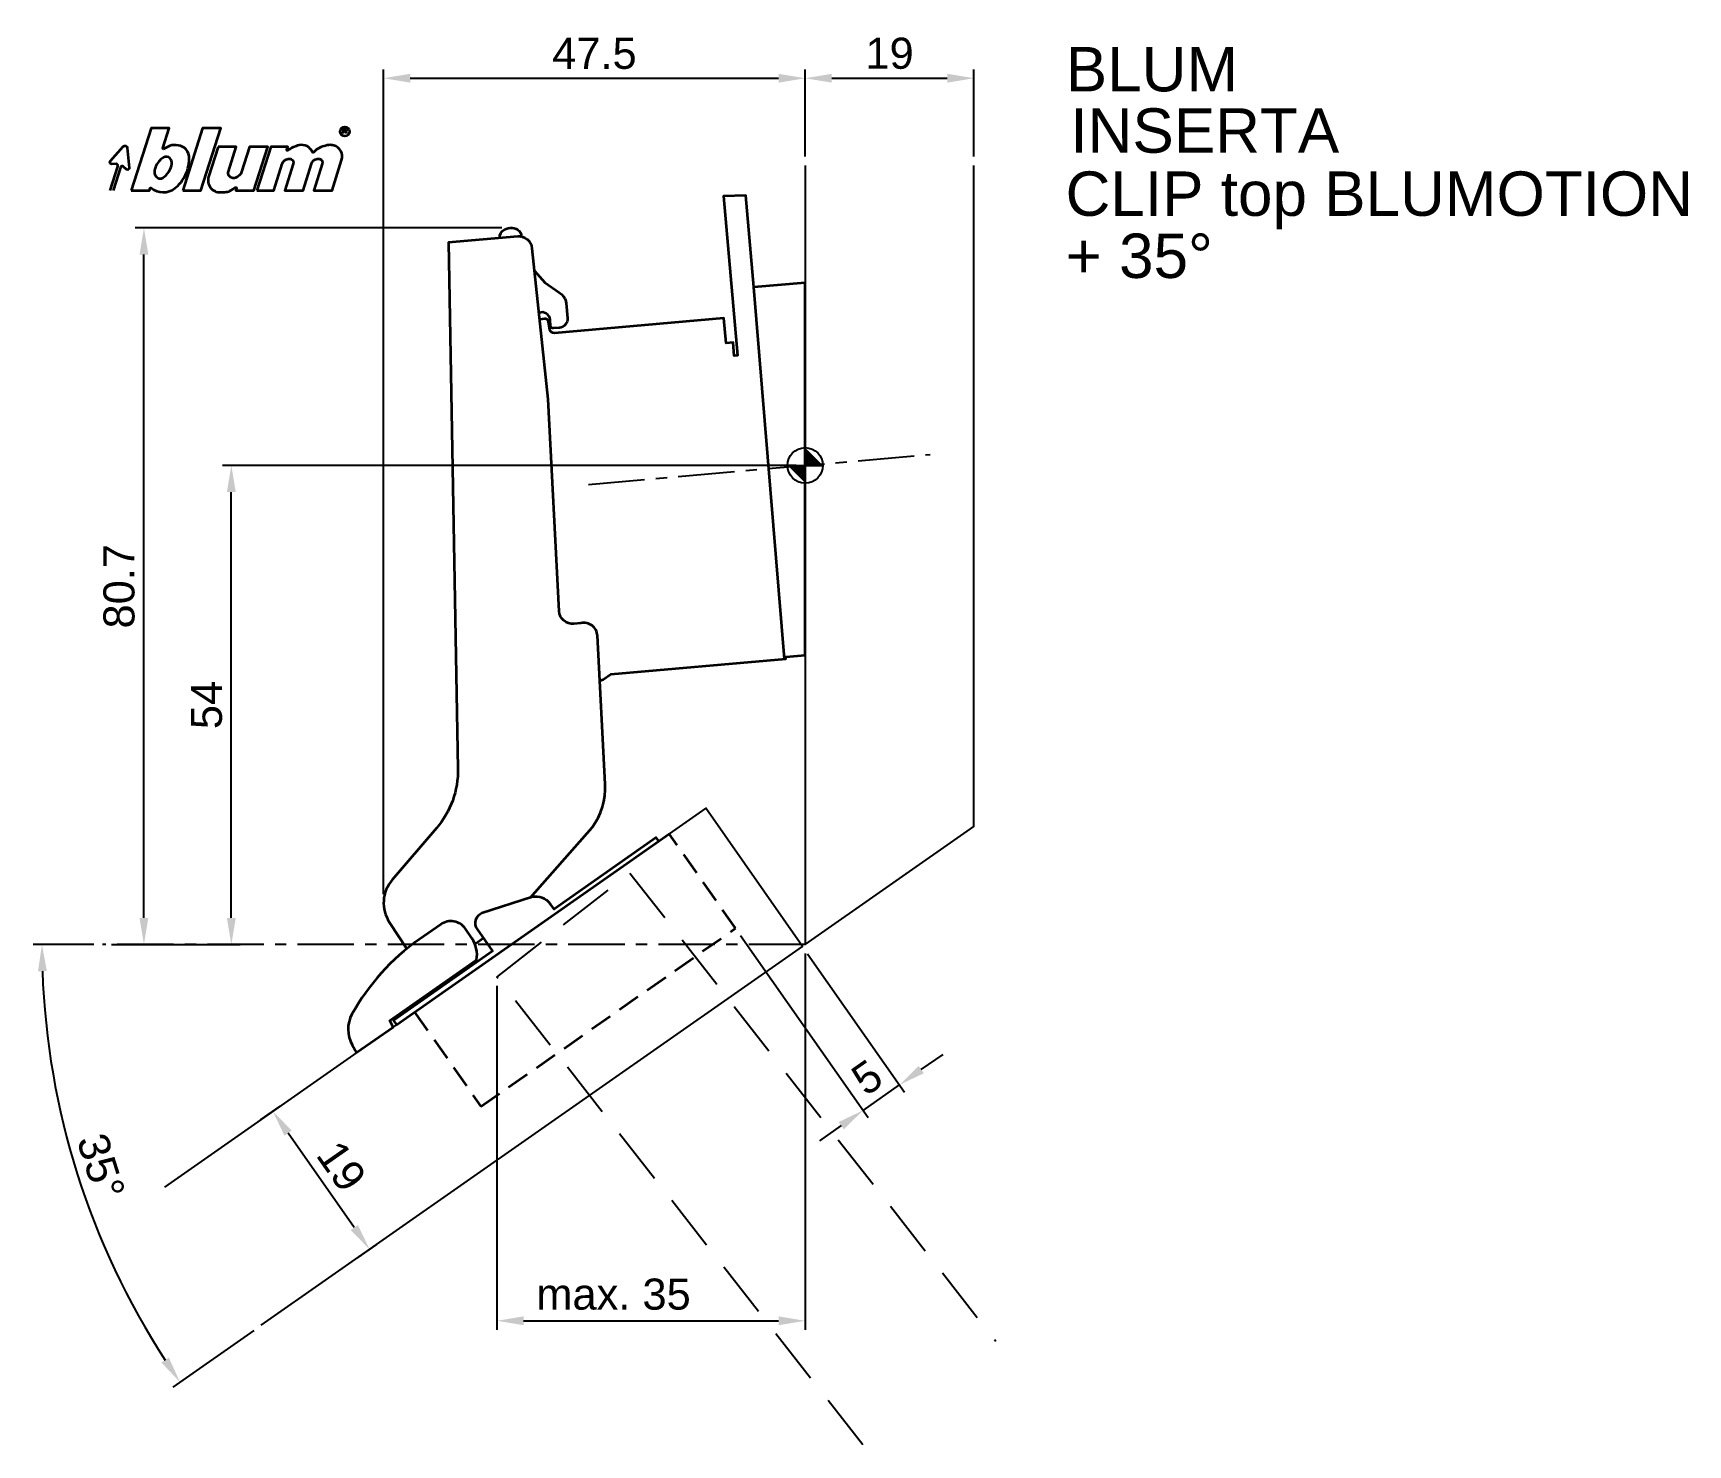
# Model space of a CAD drawing. Extents: x -87 to 99, y -110 to 49.
import ezdxf

# ---------------------------------------------------------------- set-up
doc = ezdxf.new("R2010")
doc.units = 0
doc.header["$PDMODE"] = 35
doc.header["$PDSIZE"] = 5
doc.linetypes.add('MITTE', pattern=[50.8, 31.75, -6.35, 6.35, -6.35])
doc.linetypes.add('STRICHLINIE', pattern=[19.05, 12.7, -6.35])
doc.layers.get('Defpoints').update_dxf_attribs({"linetype": 'CONTINUOUS'})
doc.layers.add('1', color=2, linetype='CONTINUOUS')
doc.layers.add('5', color=1, linetype='CONTINUOUS')
doc.layers.add('6', color=3, linetype='CONTINUOUS', lineweight=35)
doc.styles.add('Beschlag', font='ARIAL.TTF')
doc.dimstyles.new('Beschlag', dxfattribs={"dimtxt": 3.5, "dimasz": 3, "dimexe": 1, "dimexo": 1, "dimgap": 1, "dimtad": 1, "dimdec": 1, "dimdsep": 46, "dimtxsty": 'Beschlag', "dimcen": 2, "dimclrd": 256, "dimclre": 256, "dimclrt": 256, "dimadec": 1, "dimazin": 2, "dimtfac": 0.71, "dimtdec": 1, "dimtix": 1, "dimtmove": 2, "dimatfit": 0, "dimfxl": 0, "dimtolj": 1, "dimlwd": -1, "dimlwe": -1, "dimarcsym": 0})

# ---------------------------------------------------------------- blocks, each defined once
blk = doc.blocks.new('NullPunkt')
at = {"layer": '5'}
for points in [[(0, 2), (0, -2)], [(-2, 0), (2, 0)]]:
    blk.add_lwpolyline(points, dxfattribs=at)
blk.add_circle((0, 0), 2, dxfattribs=at)
for points in [[(0, 0), (-2, 0), (0, 2)], [(0, 0), (2, 0), (0, -2)]]:
    blk.add_solid(points, dxfattribs=at)
blk = doc.blocks.new('*D1')
at = {"layer": '1'}
for p, q in [((-1, 0), (-65.61, 0)), ((-64.61, -50.97), (-64.61, -3)), ((-78.1, -53.97), (-63.61, -53.97))]:
    blk.add_line(p, q, dxfattribs=at)
for points in [[(-65.11, -3), (-64.11, -3), (-64.61, 0)], [(-65.11, -50.97), (-64.11, -50.97), (-64.61, -53.97)]]:
    blk.add_solid(points, dxfattribs=at)
at = {"layer": 'Defpoints', "color": 0}
for p in [(-64.61, 0), (0, 0), (-79.1, -53.97)]:
    blk.add_point(p, dxfattribs=at)
at = {"layer": '1', "insert": (-67.39, -26.99), "char_height": 3.5, "attachment_point": 5, "rotation": 90, "style": 'Beschlag'}
blk.add_mtext('\\A1;54', dxfattribs=at)
blk = doc.blocks.new('*D2')
at = {"layer": '1'}
for p, q in [((-34.14, 26.75), (-75.45, 26.75)), ((-74.45, -50.97), (-74.45, 23.75)), ((-78.1, -53.97), (-73.45, -53.97))]:
    blk.add_line(p, q, dxfattribs=at)
for points in [[(-74.95, 23.75), (-73.95, 23.75), (-74.45, 26.75)], [(-74.95, -50.97), (-73.95, -50.97), (-74.45, -53.97)]]:
    blk.add_solid(points, dxfattribs=at)
at = {"layer": 'Defpoints', "color": 0}
for p in [(-74.45, 26.75), (-33.14, 26.75), (-79.1, -53.97)]:
    blk.add_point(p, dxfattribs=at)
at = {"layer": '1', "insert": (-77.24, -13.61), "char_height": 3.5, "attachment_point": 5, "rotation": 90, "style": 'Beschlag'}
blk.add_mtext('\\A1;80.7', dxfattribs=at)
blk = doc.blocks.new('*D3')
at = {"layer": '1'}
for p, q in [((-47.46, -48.28), (-47.46, 44.61)), ((-44.46, 43.61), (-3, 43.61)), ((0, 34.79), (0, 44.61))]:
    blk.add_line(p, q, dxfattribs=at)
for points in [[(-44.46, 44.11), (-44.46, 43.11), (-47.46, 43.61)], [(-3, 44.11), (-3, 43.11), (0, 43.61)]]:
    blk.add_solid(points, dxfattribs=at)
at = {"layer": 'Defpoints', "color": 0}
for p in [(0, 43.61), (0, 33.79), (-47.46, -49.28)]:
    blk.add_point(p, dxfattribs=at)
at = {"layer": '1', "insert": (-23.73, 46.39), "char_height": 3.5, "attachment_point": 5, "style": 'Beschlag'}
blk.add_mtext('\\A1;47.5', dxfattribs=at)
blk = doc.blocks.new('*D4')
at = {"layer": '1'}
for p, q in [((0, 34.79), (0, 44.61)), ((3, 43.61), (16, 43.61)), ((19, 34.79), (19, 44.61))]:
    blk.add_line(p, q, dxfattribs=at)
for points in [[(3, 44.11), (3, 43.11), (0, 43.61)], [(16, 44.11), (16, 43.11), (19, 43.61)]]:
    blk.add_solid(points, dxfattribs=at)
at = {"layer": 'Defpoints', "color": 0}
for p in [(19, 43.61), (0, 33.79), (19, 33.79)]:
    blk.add_point(p, dxfattribs=at)
at = {"layer": '1', "insert": (9.5, 46.4), "char_height": 3.5, "attachment_point": 5, "style": 'Beschlag'}
blk.add_mtext('\\A1;19', dxfattribs=at)
blk = doc.blocks.new('*D5')
at = {"layer": '1'}
for p, q in [((0, -54.97), (0, -97.35)), ((-34.7, -58.63), (-34.7, -97.35)), ((-31.7, -96.35), (-3, -96.35))]:
    blk.add_line(p, q, dxfattribs=at)
for points in [[(-31.7, -95.85), (-31.7, -96.85), (-34.7, -96.35)], [(-3, -95.85), (-3, -96.85), (0, -96.35)]]:
    blk.add_solid(points, dxfattribs=at)
at = {"layer": 'Defpoints', "color": 0}
for p in [(0, -53.97), (-34.7, -57.63), (0, -96.35)]:
    blk.add_point(p, dxfattribs=at)
at = {"layer": '1', "insert": (-21.58, -93.37), "char_height": 3.5, "attachment_point": 5, "style": 'Beschlag'}
blk.add_mtext('\\A1;max. 35', dxfattribs=at)
blk = doc.blocks.new('*D6')
at = {"layer": '1'}
for p, q in [((-7.27, -52.96), (7.09, -73.47)), ((0.27, -55.01), (11.19, -70.6)), ((13.07, -68.06), (15.53, -66.34)), ((6.52, -72.65), (10.61, -69.78)), ((4.06, -74.37), (1.6, -76.09))]:
    blk.add_line(p, q, dxfattribs=at)
for points in [[(12.78, -67.65), (13.36, -68.47), (10.61, -69.78)], [(3.77, -73.96), (4.35, -74.78), (6.52, -72.65)]]:
    blk.add_solid(points, dxfattribs=at)
at = {"layer": 'Defpoints', "color": 0}
for p in [(-7.84, -52.14), (-0.31, -54.19), (10.61, -69.78)]:
    blk.add_point(p, dxfattribs=at)
at = {"layer": '1', "insert": (6.97, -68.94), "char_height": 3.5, "attachment_point": 5, "rotation": 35, "style": 'Beschlag'}
blk.add_mtext('\\A1;5', dxfattribs=at)
blk = doc.blocks.new('*D7')
at = {"layer": '1'}
for p, q in [((-61.33, -73.72), (-59.12, -72.18)), ((-50.77, -85.86), (-58.22, -75.21)), ((-50.43, -89.29), (-48.23, -87.74))]:
    blk.add_line(p, q, dxfattribs=at)
for points in [[(-57.81, -74.92), (-58.63, -75.49), (-59.94, -72.75)], [(-50.36, -85.57), (-51.17, -86.14), (-49.04, -88.31)]]:
    blk.add_solid(points, dxfattribs=at)
at = {"layer": 'Defpoints', "color": 0}
for p in [(-62.15, -74.29), (-59.94, -72.75), (-51.25, -89.86)]:
    blk.add_point(p, dxfattribs=at)
at = {"layer": '1', "insert": (-52.21, -78.93), "char_height": 3.5, "attachment_point": 5, "rotation": 305, "style": 'Beschlag'}
blk.add_mtext('\\A1;19', dxfattribs=at)
blk = doc.blocks.new('Logo_BLUM')
at = {"layer": '6', "color": 20, "linetype": 'Continuous'}
for points in [[(2.39, 0), (4.43, 0), (4.52, 0.26, -0.512391), (4.62, 0.29, 0.357881), (7.3, 0.25, 0.116336), (8.5, 1.76, 0.127435), (8.89, 3.85, 0.227045), (8.36, 4.79, 0.273775), (6.5, 4.93), (6.04, 4.67, -0.689828), (5.94, 4.76), (6.65, 7), (4.61, 7)], [(5.59, 3.39, 0.16703), (4.99, 2.14, 0.322673), (5.41, 1.39, 0.260102), (5.93, 1.42, 0.211929), (6.95, 3, 0.250706), (6.73, 3.62, 0.316796), (6.01, 3.72, 0.086595)], [(12.15, 4.9), (11.09, 1.53, 0.527578), (12.44, -0.2, -0.003338), (13.06, -0.17, 0.131781), (13.63, 0.02), (14.12, 0.32, -0.706223), (14.22, 0.24), (14.15, 0), (16.19, 0), (17.75, 4.9), (15.7, 4.9), (14.81, 2.11, -0.253672), (14.11, 1.42, -0.127823), (13.72, 1.42, -0.447747), (13.33, 2.15), (14.2, 4.9)], [(16.53, 0), (18.44, 0), (19.39, 3, -0.282196), (20.04, 3.56, -0.141376), (20.38, 3.52, -0.3938), (20.62, 2.99), (19.67, 0), (21.72, 0), (22.67, 3, -0.282189), (23.31, 3.56, -0.141385), (23.65, 3.52, -0.393792), (23.89, 2.99), (22.94, 0), (24.99, 0), (26.07, 3.42, 0.424526), (25.18, 5.07, 0.098115), (24.64, 5.11, 0.114777), (23.24, 4.6), (22.89, 4.28, -0.522588), (22.79, 4.31, 0.36711), (21.28, 5.09, 0.102012), (20, 4.5, -0.748324), (19.89, 4.58), (20, 4.9), (18.08, 4.9)]]:
    blk.add_lwpolyline(points, format="xyb", close=True, dxfattribs=at)
blk.add_lwpolyline([(8.18, 0), (10.23, 0), (12.45, 7), (10.4, 7)], close=True, dxfattribs=at)
for points in [[(26.26, 6.4), (26.26, 6.9), (26.52, 6.9, -0.975005), (26.53, 6.67, 0.014563), (26.45, 6.67), (26.26, 6.67), (26.45, 6.67), (26.52, 6.6), (26.57, 6.53), (26.62, 6.42)], [(0, 0), (0.86, 2.7, 0.480207), (0.67, 2.98), (0.19, 2.97, -0.689229), (0.05, 3.33), (1.49, 4.95, -0.685285), (1.94, 4.79), (2.15, 2.54, -0.636083), (1.84, 2.36), (1.47, 2.68, 0.560356), (1.16, 2.59), (0.34, 0)]]:
    blk.add_lwpolyline(points, format="xyb", dxfattribs=at)
blk.add_circle((26.44, 6.65), 0.527, dxfattribs=at)
blk = doc.blocks.new('*D10')
at = {"layer": '1'}
for p, q in [((-80.1, -53.97), (-86.93, -53.97)), ((-62.06, -97.43), (-71.21, -103.83))]:
    blk.add_line(p, q, dxfattribs=at)
blk.add_arc((0, -53.97), 85.93, 182.0004, 212.9996, dxfattribs=at)
for points in [[(-86.38, -56.98), (-85.38, -56.96), (-85.93, -53.97)], [(-71.65, -100.49), (-72.48, -101.05), (-70.39, -103.26)]]:
    blk.add_solid(points, dxfattribs=at)
at = {"layer": 'Defpoints', "color": 0}
for p in [(-79.1, -53.97), (0, -53.97), (-0.31, -54.19), (-84.15, -71.35), (-61.24, -96.85)]:
    blk.add_point(p, dxfattribs=at)
at = {"layer": '1', "insert": (-79.29, -78.97), "char_height": 3.5, "attachment_point": 5, "rotation": 287.5, "style": 'Beschlag'}
blk.add_mtext('\\A1;35°', dxfattribs=at)

msp = doc.modelspace()

# ---------------------------------------------------------------- linework, layer by layer
at = {"layer": '5', "linetype": 'MITTE', "ltscale": 0.2}
for p, q in [((-24.41, -2.14), (14.07, 1.23)), ((0, -53.97), (-79.1, -53.97))]:
    msp.add_line(p, q, dxfattribs=at)
at = {"layer": '5'}
for points in [[(0, 33.79), (0, -53.97), (19, -40.67), (19, 33.79)], [(-61.24, -96.85), (-0.31, -54.19), (-11.2, -38.62), (-72.14, -81.29)]]:
    msp.add_lwpolyline(points, dxfattribs=at)
at = {"layer": '5', "linetype": 'STRICHLINIE', "ltscale": 0.5}
msp.add_lwpolyline([(6.48, -110.33), (-34.7, -57.63), (-19.73, -45.93), (21.45, -98.63)], dxfattribs=at)
at = {"layer": '6'}
msp.add_line((-36.23, -53.27), (-37.17, -53.94), dxfattribs=at)
for points in [[(-23.05, -24.23), (-22.76, -24.11), (-21.89, -23.5), (-2.18, -21.77), (-2.16, -21.57), (0, -21.38), (0, 20.58), (-5.8, 20.07), (-6.7, 30.4), (-9.18, 30.32), (-7.62, 12.38), (-7.98, 12.35), (-8.12, 13.85), (-8.91, 13.78), (-9.16, 16.57), (-28.24, 14.9, -0.412304), (-28.74, 15.31), (-28.89, 16.17, 0.383795), (-29.34, 16.51), (-29.89, 16.45)], [(-34.39, 25.59), (-34.39, 25.6, -0.303332), (-33.86, 26.57, -0.299365), (-32.15, 26.4), (-31.93, 26), (-32.1, 25.8), (-32.06, 25.77)], [(-30.97, -48.7), (-24, -40.79, 0.175913), (-22.51, -35.9), (-23.39, -19.17, 0.463352), (-25.25, -17.77), (-26.06, -17.84, -0.424475), (-27.69, -16.43), (-28.94, 7.45), (-30.73, 24.44, 0.409111), (-32.36, 25.77), (-40.15, 25.09), (-40.15, 25.09), (-39.1, -34.17, -0.183534), (-41.5, -40.85), (-46.5, -46.67, 0.334595), (-46.8, -51.48), (-44.84, -54.44)], [(-30.47, 21.91), (-29.32, 20.61), (-27.71, 19.46, -0.260194), (-26.92, 18.27), (-26.77, 16.58, -0.412484), (-27.68, 15.5), (-28.33, 15.44, -0.458058), (-28.66, 15.71), (-28.72, 16.41, 0.500846), (-29.97, 17.18, -1.748728)], [(-16.49, -42.33), (-16.78, -41.92), (-28.28, -49.97), (-28.66, -49.43, 0.312987), (-30.8, -48.64), (-36.39, -50.45, 0.486363), (-36.94, -52.25), (-35.22, -54.71), (-35.22, -54.71), (-46.36, -62.51), (-46.02, -63), (-15.3, -41.49)]]:
    msp.add_lwpolyline(points, format="xyb", dxfattribs=at)
msp.add_lwpolyline([(-2.32, -21.78), (-5.8, 20.07)], dxfattribs=at)
at = {"layer": '6', "linetype": 'STRICHLINIE', "ltscale": 0.2}
msp.add_lwpolyline([(-43.97, -61.57), (-36.51, -72.22), (-7.84, -52.14), (-15.3, -41.49)], dxfattribs=at)
at = {"layer": '6', "flags": 128}
msp.add_lwpolyline([(-38.25, -52.19, 0.414214), (-41.04, -51.7), (-43.48, -53.41, 0.114125), (-51.03, -61.82, 0.262579), (-51, -65.26), (-50.5, -66.14), (-46.4, -63.27), (-46.75, -62.53), (-36.99, -55.7, 0.191102), (-37.53, -53.26), (-38.25, -52.19)], format="xyb", dxfattribs=at)

# ---------------------------------------------------------------- block references
at = {"layer": '5', "rotation": 90}
msp.add_blockref('NullPunkt', (0, 0), dxfattribs=at)
at = {"layer": '6'}
msp.add_blockref('Logo_BLUM', (-78.26, 30.97), dxfattribs=at)

# ---------------------------------------------------------------- texts
at = {"layer": '1', "linetype": 'Continuous', "style": 'Beschlag'}
for s, p in [('BLUM', (29.34, 42.13)), ('CLIP top BLUMOTION', (29.32, 28.11)), ('+ 35%%D', (29.32, 21.11))]:
    msp.add_text(s, height=5, dxfattribs=at).set_placement(p)
at = {"layer": '1', "insert": (29.86, 40.22), "char_height": 5, "width": 110.7908, "attachment_point": 1, "style": 'Beschlag'}
msp.add_mtext('INSERTA', dxfattribs=at)

# ---------------------------------------------------------------- dimensions: what is measured, and where the dimension line sits
at = {"layer": '1'}
for base, p1, p2, angle, picture, middle in [((0, 43.61), (-47.46, -49.28), (0, 33.79), 180, '*D3', (-23.73, 46.39)), ((19, 43.61), (0, 33.79), (19, 33.79), 180, '*D4', (9.5, 46.4)), ((-74.45, 26.75), (-79.1, -53.97), (-33.14, 26.75), 90, '*D2', (-77.24, -13.61)), ((-64.61, 0), (-79.1, -53.97), (0, 0), 90, '*D1', (-67.39, -26.99)), ((10.61, -69.78), (-7.84, -52.14), (-0.31, -54.19), 35, '*D6', (6.97, -68.94)), ((-59.94, -72.75), (-51.25, -89.86), (-62.15, -74.29), 125, '*D7', (-52.21, -78.93))]:
    dim = msp.add_linear_dim(base=base, p1=p1, p2=p2, angle=angle, dimstyle='Beschlag', dxfattribs=at)
    dim.commit()
    dim.dimension.update_dxf_attribs({"geometry": picture, "text_midpoint": middle})
dim = msp.add_angular_dim_2l(base=(-84.15, -71.35), line1=((-61.24, -96.85), (-0.31, -54.19)), line2=((0, -53.97), (-79.1, -53.97)), dimstyle='Beschlag', dxfattribs=at)
dim.commit()
dim.dimension.update_dxf_attribs({"geometry": '*D10', "text_midpoint": (-79.29, -78.97)})
dim = msp.add_linear_dim(base=(0, -96.35), p1=(-34.7, -57.63), p2=(0, -53.97), angle=180, text='max. 35', dimstyle='Beschlag', dxfattribs=at)
dim.commit()
dim.dimension.update_dxf_attribs({"geometry": '*D5', "text_midpoint": (-21.58, -93.37), "dimtype": 160})

doc.saveas('drawing.dxf')
